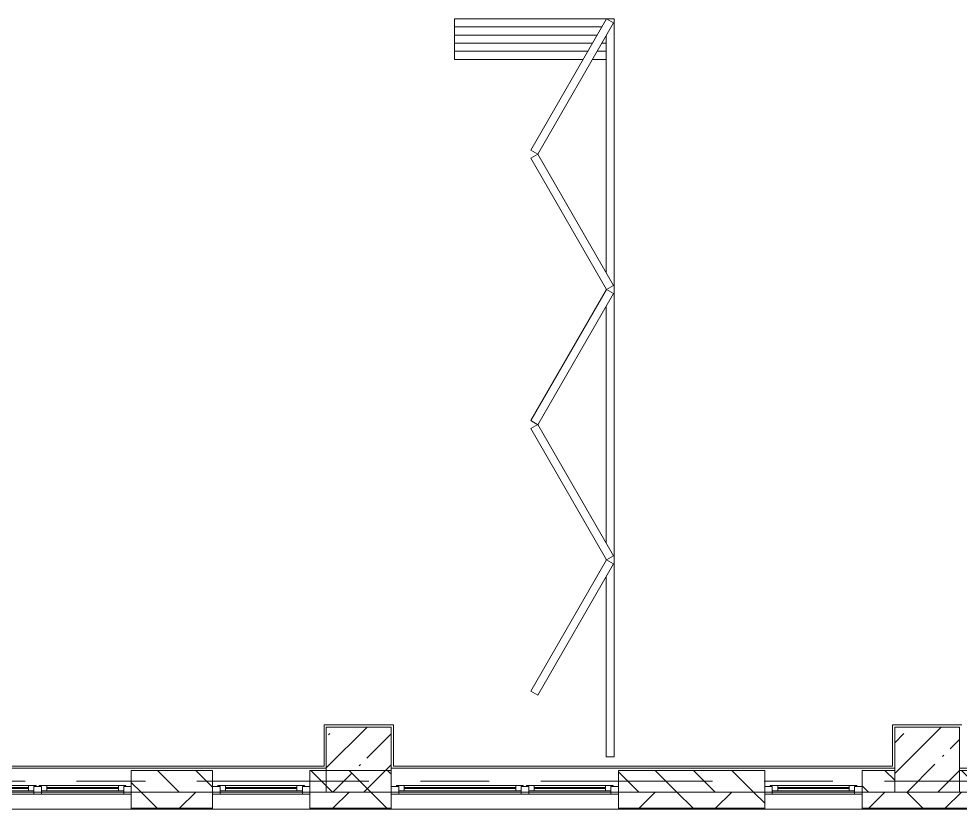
# Model space of a CAD drawing. Header units: millimetres. Extents: x 81382 to 274764, y -8553 to 29000.
# Drawn here: x 161575 to 170269, y -258 to 7045 of the extents above; entities that cross this region are included whole.
import ezdxf

# ---------------------------------------------------------------- set-up
doc = ezdxf.new("R2010")
doc.units = ezdxf.units.MM
doc.linetypes.add('Осевая', pattern=[3175, 635, -476.25, 1587.5, -476.25])
for name, color, linetype, lineweight, true_color in [('A-DOOR-5', 7, 'Continuous', 5, 0xaaaaaa), ('A-DOOR-FRAM-4', 7, 'Continuous', 5, 0xaaaaaa), ('A-FLOR-2', 7, 'Continuous', 5, 0xaaaaaa)]:
    doc.layers.add(name, color=color, linetype=linetype, lineweight=lineweight, true_color=true_color)
for name, color, linetype, lineweight in [('A-GLAZ-3', 7, 'Continuous', 5), ('A-WALL', 7, 'Continuous', 9), ('A-WALL-2', 7, 'Continuous', 5), ('I-WALL-2', 7, 'Continuous', 5), ('S-COLS-1', 7, 'Continuous', 5), ('Оси-2', 7, 'Осевая', 9)]:
    doc.layers.add(name, color=color, linetype=linetype, lineweight=lineweight)

# ---------------------------------------------------------------- blocks, each defined once
blk = doc.blocks.new('120_Окно_СКБ_2Ст - 120_Окно_СКБ_2Ст 2100х2500 _мал створка СЛЕВА_-V210-3_9_3_птичка')
at = {"layer": 'A-GLAZ-3'}
for p, q in [((-1050, -127), (-1050, -57)), ((-1050, -57), (-980, -57)), ((1050, -57), (-1050, -57)), ((-980, -57), (-980, -127)), ((-220, -127), (-220, -57)), ((-220, -57), (-150, -57)), ((-150, -57), (-150, -127)), ((980, -127), (980, -57)), ((980, -57), (1050, -57)), ((1050, -57), (1050, -127)), ((-980, -127), (-1050, -127)), ((-1050, -127), (-1000, -127)), ((-980, -127), (-1000, -127)), ((-1000, -127), (-1000, -137)), ((-1000, -137), (-200, -137)), ((-200, -137), (-1000, -137)), ((-220, -87), (-980, -87)), ((-980, -87), (-980, -127)), ((-930, -137), (-930, -87)), ((-930, -107), (-270, -107)), ((-270, -117), (-930, -117)), ((-270, -137), (-270, -87)), ((-220, -127), (-220, -87)), ((-150, -127), (-220, -127)), ((-200, -127), (-220, -127)), ((-200, -127), (-170, -127)), ((-200, -137), (-200, -127)), ((-150, -127), (-170, -127)), ((-170, -127), (-170, -137)), ((-170, -137), (1000, -137)), ((1000, -137), (-170, -137)), ((980, -87), (-150, -87)), ((-150, -87), (-150, -127)), ((-100, -137), (-100, -87)), ((-100, -107), (930, -107)), ((930, -117), (-100, -117)), ((930, -137), (930, -87)), ((980, -127), (980, -87)), ((1050, -127), (980, -127)), ((1000, -127), (980, -127)), ((1000, -127), (1050, -127)), ((1000, -137), (1000, -127))]:
    blk.add_line(p, q, dxfattribs=at)
blk = doc.blocks.new('120_Окно_СКБ_1Ст - 120_Окно_СКБ_1Ст 900х2500_h_-22445987-3_9_3_птичка')
at = {"layer": 'A-GLAZ-3'}
for p, q in [((-450, -127), (-450, -57)), ((-450, -57), (-380, -57)), ((450, -57), (-450, -57)), ((-380, -57), (-380, -127)), ((380, -127), (380, -57)), ((380, -57), (450, -57)), ((450, -57), (450, -127)), ((-380, -127), (-450, -127)), ((-450, -127), (-400, -127)), ((-380, -127), (-400, -127)), ((-400, -127), (-400, -137)), ((-400, -137), (400, -137)), ((400, -137), (-400, -137)), ((380, -87), (-380, -87)), ((-380, -87), (-380, -127)), ((-330, -137), (-330, -87)), ((-330, -107), (330, -107)), ((330, -117), (-330, -117)), ((330, -137), (330, -87)), ((380, -127), (380, -87)), ((450, -127), (380, -127)), ((400, -127), (380, -127)), ((400, -127), (450, -127)), ((400, -137), (400, -127))]:
    blk.add_line(p, q, dxfattribs=at)
blk = doc.blocks.new('120_Окно_СКБ_1Ст - 120_Окно_СКБ_1Ст 900х2500_h_-20664874-3_9_3_птичка')
at = {"layer": 'A-GLAZ-3'}
for p, q in [((-450, -127), (-450, -57)), ((-450, -57), (-380, -57)), ((450, -57), (-450, -57)), ((-380, -57), (-380, -127)), ((380, -127), (380, -57)), ((380, -57), (450, -57)), ((450, -57), (450, -127)), ((-380, -127), (-450, -127)), ((-450, -127), (-400, -127)), ((-380, -127), (-400, -127)), ((-400, -127), (-400, -137)), ((-400, -137), (400, -137)), ((400, -137), (-400, -137)), ((380, -87), (-380, -87)), ((-380, -87), (-380, -127)), ((-330, -137), (-330, -87)), ((-330, -107), (330, -107)), ((330, -117), (-330, -117)), ((330, -137), (330, -87)), ((380, -127), (380, -87)), ((450, -127), (380, -127)), ((400, -127), (380, -127)), ((400, -127), (450, -127)), ((400, -137), (400, -127))]:
    blk.add_line(p, q, dxfattribs=at)
blk = doc.blocks.new('DOR__перегородка__Прямоугольная - ТП-3_ Вн_ДПГ_6820х3300h-19315679-3_9_3_птичка')
at = {"layer": 'A-DOOR-5'}
for p, q in [((6445.2, 1474.2), (6820, 1474.2)), ((6445.2, 1474.2), (6445.2, 287.5)), ((6520.2, 1474.2), (6520.2, 244.2)), ((6595.2, 1474.2), (6595.2, 200.9)), ((6670.2, 1474.2), (6670.2, 157.6)), ((6745.2, 1474.2), (6745.2, 114.3)), ((6820, 1474.2), (6820, 0)), ((6445.2, 200.9), (6445.2, 75)), ((6520.2, 157.6), (6520.2, 75)), ((6595.2, 114.3), (6595.2, 75)), ((0, 75), (0, 0)), ((0, 75), (1664.5, 75)), ((0, 0), (6820, 0)), ((1814.5, 75), (1826.7, 75)), ((1976.7, 75), (4163.8, 75)), ((4313.8, 75), (4325, 75)), ((4475, 75), (6663.2, 75)), ((6813.2, 75), (6820, 75))]:
    blk.add_line(p, q, dxfattribs=at)
at = {"layer": 'A-DOOR-FRAM-4'}
for p, q in [((570.4, 706.9), (607.9, 771.8)), ((1782.7, 6.7), (570.4, 706.9)), ((607.9, 771.8), (1820.3, 71.7)), ((1820.9, 71.7), (3033.3, 771.8)), ((3070.8, 706.9), (1858.4, 6.7)), ((3033.3, 771.8), (3070.8, 706.9)), ((3069.7, 706.9), (3107.3, 771.8)), ((4282.1, 6.7), (3069.7, 706.9)), ((3107.3, 771.8), (4319.6, 71.7)), ((4319.2, 71.7), (5531.6, 771.8)), ((5569.1, 706.9), (4356.7, 6.7)), ((5531.6, 771.8), (5569.1, 706.9)), ((5569.1, 706.9), (5606.6, 771.8)), ((6781.4, 6.7), (5569.1, 706.9)), ((5606.6, 771.8), (6818.9, 71.7)), ((1820.3, 71.7), (1782.7, 6.7)), ((1858.4, 6.7), (1820.9, 71.7)), ((4319.6, 71.7), (4282.1, 6.7)), ((4356.7, 6.7), (4319.2, 71.7)), ((6818.9, 71.7), (6781.4, 6.7))]:
    blk.add_line(p, q, dxfattribs=at)
blk = doc.blocks.new('BSC_Колонна _Прямоугольная - 600х600-V307-3_9_3_птичка')
at = {"layer": 'S-COLS-1'}
h = blk.add_hatch(dxfattribs=at)
h.set_pattern_fill('FP_141', color=256, style=0, pattern_type=2)
h.set_pattern_definition([(45, (-22210, -200), (-285.123, 285.123), []), (45, (-21924.88, -200), (-285.123, 285.123), [504.031, -100.806, 16.764, -84.042])])
h.paths.add_polyline_path([(-300, -300), (300, -300), (300, 300), (-300, 300)])
for p, q in [((300, 300), (-300, 300)), ((-300, 300), (-300, -300)), ((300, -300), (300, 300)), ((-300, -300), (300, -300))]:
    blk.add_line(p, q, dxfattribs=at)

msp = doc.modelspace()

# ---------------------------------------------------------------- hatches: boundary and pattern name
at = {"layer": 'A-WALL-2'}
h = msp.add_hatch(dxfattribs=at)
h.set_pattern_fill('FP_91', color=256, style=0, pattern_type=2)
h.set_pattern_definition([(135, (147753.76, 0), (-176.7767, -176.7767), [])])
h.paths.add_polyline_path([(213012.5, -100), (213163.8, -100), (213163.8, 100), (212913.8, 100), (212913.8, -100)])
h.paths.add_polyline_path([(202758.2, -100), (203263.8, -100), (203263.8, 100), (202513.8, 100), (202513.8, -100)])
h.paths.add_polyline_path([(204663.8, -100), (205563.8, -100), (205563.8, 100), (204663.8, 100), (204663.8, -52.2)])
h.paths.add_polyline_path([(212013.8, -100), (212013.8, 100), (211463.8, 100), (211463.8, -100)])
h.paths.add_polyline_path([(209163.8, -100), (209363.8, -100), (209363.8, 100), (209163.8, 100), (209163.8, 42.9)])
h.paths.add_polyline_path([(191571.8, -100), (192063.8, -100), (192063.8, 100), (191163.8, 100), (191163.8, -100)])
h.paths.add_polyline_path([(195913.8, -100), (195913.8, 100), (195663.8, 100), (195663.8, -100)])
h.paths.add_polyline_path([(198763.8, -100), (198763.8, 100), (198013.8, 100), (198013.8, -100)])
h.paths.add_polyline_path([(190413.8, -100), (190663.8, -100), (190663.8, 100), (190413.8, 100)])
h.paths.add_polyline_path([(200163.8, -100), (200413.8, -100), (200413.8, 100), (200163.8, 100), (200163.8, 33.3)])
h.paths.add_polyline_path([(189513.8, -100), (189513.8, 100), (188893.8, 100), (188893.8, -100)])
h.paths.add_polyline_path([(181623.8, -100), (181623.8, 100), (181363.8, 100), (181363.8, -100)])
h.paths.add_polyline_path([(186293.8, -100), (186293.8, 100), (186243.8, 100), (186243.8, -100)])
h.paths.add_polyline_path([(177563.5, -100), (177736.6, -100), (177736.6, 100), (177563.5, 100), (177563.5, 55.2)])
h.paths.add_polyline_path([(185743.8, -100), (185743.8, 100), (185176.8, 100), (185176.8, -100)])
h.paths.add_polyline_path([(179453.1, -100), (179863.8, -100), (179863.8, 100), (178636.6, 100), (178636.6, -100)])
h.paths.add_polyline_path([(183723.8, -100), (184276.8, -100), (184276.8, 100), (183723.8, 100)])
h.paths.add_polyline_path([(170263.8, -100), (170463.8, -100), (170463.8, 100), (170263.8, 100), (170263.8, 63.6)])
h.paths.add_polyline_path([(172563.8, -100), (173313.8, -100), (173313.8, 100), (172563.8, 100)])
h.paths.add_polyline_path([(163363.8, -100), (163363.8, 100), (162613.8, 100), (162613.8, -100)])
h.paths.add_polyline_path([(169363.8, -100), (169663.8, -100), (169663.8, 100), (169363.8, 100)])
h.paths.add_polyline_path([(164263.8, -100), (165013.8, -100), (165013.8, 100), (164263.8, 100)])
h.paths.add_polyline_path([(167334.5, -100), (168463.8, -100), (168463.8, 100), (167113.8, 100), (167113.8, -100)])
h.paths.add_polyline_path([(174163.5, -100), (174163.5, 100), (173913.8, 100), (173913.8, -100)])
h.paths.add_polyline_path([(154583.8, -100), (155413.8, -100), (155413.8, 100), (154583.8, 100)])
h.paths.add_polyline_path([(158863.8, -100), (158863.8, 100), (158113.5, 100), (158113.5, -100)])
h.paths.add_polyline_path([(159876.9, -100), (159913.8, -100), (159913.8, 100), (159763.8, 100), (159763.8, -100)])
h = msp.add_hatch(dxfattribs=at)
h.set_pattern_fill('FP_93', color=256, style=0, pattern_type=2)
h.set_pattern_definition([(45, (147753.76, 0), (-353.5534, 353.5534), []), (135, (147753.76, 0), (-353.5534, -353.5534), [])])
h.paths.add_polyline_path([(202758.2, -250), (203263.8, -250), (203263.8, -100), (202513.8, -100), (202513.8, -250)])
h.paths.add_polyline_path([(204380.9, -250), (204380.9, -100), (204163.8, -100), (204163.8, -250)])
h.paths.add_polyline_path([(192063.8, -250), (192063.8, -100), (190413.8, -100), (190413.8, -250), (191571.8, -250)])
h.paths.add_polyline_path([(195913.8, -250), (195913.8, -100), (195163.8, -100), (195163.8, -250), (195663.8, -250)])
h.paths.add_polyline_path([(188893.8, -250), (189513.8, -250), (189513.8, -100), (188893.8, -100)])
h.paths.add_polyline_path([(200413.8, -250), (200413.8, -100), (199663.8, -100), (199663.8, -250), (199961.6, -250)])
h.paths.add_polyline_path([(198013.8, -250), (198763.8, -250), (198763.8, -100), (198013.8, -100)])
h.paths.add_polyline_path([(179453.1, -250), (179863.8, -250), (179863.8, -100), (178636.6, -100), (178636.6, -250)])
h.paths.add_polyline_path([(186793.8, -250), (186793.8, -100), (185176.8, -100), (185176.8, -250), (185978.6, -250)])
h.paths.add_polyline_path([(180763.8, -250), (181623.8, -250), (181623.8, -100), (180763.8, -100)])
h.paths.add_polyline_path([(183723.8, -250), (184276.8, -250), (184276.8, -100), (183723.8, -100)])
h.paths.add_polyline_path([(177736.6, -250), (177736.6, -100), (176963.5, -100), (176963.5, -250), (177588.7, -250)])
h.paths.add_polyline_path([(173859.9, -250), (174163.5, -250), (174163.5, -100), (172563.8, -100), (172563.8, -250), (172927.7, -250)])
h.paths.add_polyline_path([(170263.8, -250), (170463.8, -250), (170463.8, -100), (169363.8, -100), (169363.8, -250), (170131.1, -250)])
h.paths.add_polyline_path([(168463.8, -250), (168463.8, -100), (167113.8, -100), (167113.8, -250), (167334.5, -250)])
h.paths.add_polyline_path([(162613.8, -250), (163363.8, -250), (163363.8, -100), (162613.8, -100)])
h.paths.add_polyline_path([(165013.8, -250), (165013.8, -100), (164263.8, -100), (164263.8, -250), (164537.9, -250)])
h.paths.add_polyline_path([(159763.8, -250), (160513.8, -250), (160513.8, -100), (159763.8, -100)])
h.paths.add_polyline_path([(154583.8, -250), (156013.5, -250), (156013.5, -100), (154583.8, -100)])
h.paths.add_polyline_path([(151483.8, -250), (151483.8, -100), (147493.8, -100), (147493.8, -250), (150554.8, -250)])
h.paths.add_polyline_path([(158863.8, -250), (158863.8, -100), (158113.5, -100), (158113.5, -250)])
at = {"layer": 'S-COLS-1'}
h = msp.add_hatch(dxfattribs=at)
h.set_pattern_fill('FP_89', color=256, style=0, pattern_type=2)
h.set_pattern_definition([(45, (147753.76, 0), (-285.123, 285.123), []), (45, (148038.9, 0), (-285.123, 285.123), [504.031, -100.806, 16.764, -84.042])])
h.paths.add_polyline_path([(164413.8, -100), (165013.8, -100), (165013.8, 500), (164413.8, 500)])

# ---------------------------------------------------------------- linework, layer by layer
at = {"layer": 'A-FLOR-2'}
for p, q in [((164393.8, 140), (164393.8, 520)), ((164393.8, 520), (165033.8, 520)), ((165033.8, 520), (165033.8, 140)), ((169643.8, 140), (169643.8, 520)), ((169643.8, 520), (170283.8, 520)), ((160533.8, 140), (164393.8, 140)), ((165033.8, 140), (169643.8, 140))]:
    msp.add_line(p, q, dxfattribs=at)
at = {"layer": 'A-WALL'}
for p, q in [((162613.8, -100), (163363.8, -100)), ((164263.8, -100), (165013.8, -100)), ((167113.8, -100), (168463.8, -100)), ((169363.8, -100), (169663.8, -100)), ((170263.8, -100), (170463.8, -100)), ((162613.8, -250), (163363.8, -250)), ((162613.8, -253), (163363.8, -253)), ((164263.8, -250), (165013.8, -250)), ((164263.8, -253), (165013.8, -253)), ((167113.8, -250), (168463.8, -250)), ((167113.8, -253), (168463.8, -253)), ((169363.8, -250), (170463.8, -250)), ((169363.8, -253), (170463.8, -253))]:
    msp.add_line(p, q, dxfattribs=at)
at = {"layer": 'A-WALL-2'}
for p, q in [((163363.8, 100), (162613.8, 100)), ((162613.8, 100), (162613.8, -258)), ((163363.8, -258), (163363.8, 100)), ((165013.8, 100), (164263.8, 100)), ((164263.8, 100), (164263.8, -258)), ((165013.8, -258), (165013.8, 100)), ((168463.8, 100), (167113.8, 100)), ((167113.8, 100), (167113.8, -258)), ((168463.8, -258), (168463.8, 100)), ((169663.8, 100), (169363.8, 100)), ((169363.8, 100), (169363.8, -258)), ((170463.8, 100), (170263.8, 100)), ((163363.8, -100), (164263.8, -100)), ((165013.8, -100), (167113.8, -100)), ((168463.8, -100), (169363.8, -100)), ((147485.8, -258), (163363.8, -258)), ((169363.8, -258), (163363.8, -258)), ((184276.8, -258), (169363.8, -258))]:
    msp.add_line(p, q, dxfattribs=at)
at = {"layer": 'I-WALL-2'}
for p, q in [((160513.8, 120), (164413.8, 120)), ((165013.8, 120), (169663.8, 120)), ((170263.8, 120), (172585.1, 120)), ((162613.8, -100), (160513.8, -100))]:
    msp.add_line(p, q, dxfattribs=at)
at = {"layer": 'S-COLS-1'}
for p, q in [((165013.8, 500), (164413.8, 500)), ((164413.8, 500), (164413.8, -100)), ((165013.8, -100), (165013.8, 500)), ((164413.8, -100), (165013.8, -100))]:
    msp.add_line(p, q, dxfattribs=at)
at = {"layer": 'Оси-2'}
msp.add_line((155758.2, 0), (174013.8, 0), dxfattribs=at)

# ---------------------------------------------------------------- block references
at = {"layer": 'A-DOOR-5', "rotation": 89.99999999999955}
msp.add_blockref('DOR__перегородка__Прямоугольная - ТП-3_ Вн_ДПГ_6820х3300h-19315679-3_9_3_птичка', (167073.8, 225), dxfattribs=at)
at = {"layer": 'A-GLAZ-3', "rotation": 180}
for name, p in [('120_Окно_СКБ_2Ст - 120_Окно_СКБ_2Ст 2100х2500 _мал створка СЛЕВА_-V210-3_9_3_птичка', (161563.8, -175)), ('120_Окно_СКБ_1Ст - 120_Окно_СКБ_1Ст 900х2500_h_-22445987-3_9_3_птичка', (163813.8, -175)), ('120_Окно_СКБ_2Ст - 120_Окно_СКБ_2Ст 2100х2500 _мал створка СЛЕВА_-V210-3_9_3_птичка', (166063.8, -175)), ('120_Окно_СКБ_1Ст - 120_Окно_СКБ_1Ст 900х2500_h_-20664874-3_9_3_птичка', (168913.8, -175))]:
    msp.add_blockref(name, p, dxfattribs=at)
at = {"layer": 'S-COLS-1'}
msp.add_blockref('BSC_Колонна _Прямоугольная - 600х600-V307-3_9_3_птичка', (169963.8, 200), dxfattribs=at)

doc.saveas('drawing.dxf')
